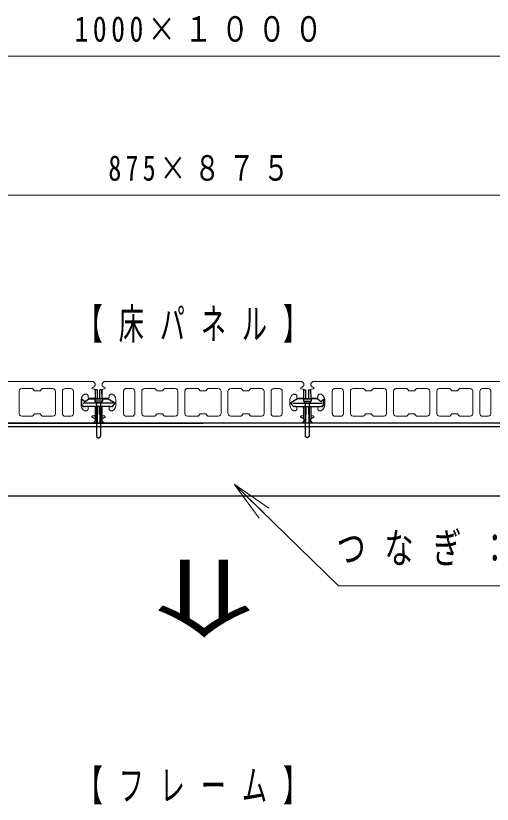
# Model space of a CAD drawing. Units: millimetres on the paper. Extents: x -385 to 15, y -594 to 267.
# Drawn here: x -111.6 to -77.4, y 146.8 to 203.5 of the extents above; entities that cross this region are included whole.
import ezdxf
from ezdxf.enums import TextEntityAlignment as Align

# ---------------------------------------------------------------- set-up
doc = ezdxf.new("R2010")
doc.units = ezdxf.units.MM
doc.linetypes.add('USER1', pattern=[4.5, 2.5, -2])
doc.layers.add('1_10', color=7, linetype='Continuous', lineweight=25)
doc.styles.add('ＭＳ ゴシック', font='')
doc.styles.get('ＭＳ ゴシック').set_extended_font_data('MS Gothic')

msp = doc.modelspace()

# ---------------------------------------------------------------- linework, layer by layer
at = {"layer": '1_10', "lineweight": 13}
for p, q in [((-148.196, 200.586), (-48.196, 200.586)), ((-141.946, 190.586), (-54.446, 190.586)), ((-105.946, 174.514), (-105.88, 174.237)), ((-105.799, 174.214), (-105.851, 174.214)), ((-105.592, 174.214), (-105.541, 174.214)), ((-105.446, 174.514), (-105.512, 174.237)), ((-90.946, 174.514), (-90.88, 174.237)), ((-90.799, 174.214), (-90.851, 174.214)), ((-90.592, 174.214), (-90.541, 174.214)), ((-90.446, 174.514), (-90.512, 174.237)), ((-95.95, 169.794), (-93.806, 167.696)), ((-95.95, 169.794), (-93.456, 168.054)), ((-94.155, 167.339), (-95.95, 169.794))]:
    msp.add_line(p, q, dxfattribs=at)
at = {"layer": '1_10', "color": 14}
for p, q in [((-105.935, 176.535), (-105.945, 175.962)), ((-105.796, 176.564), (-105.905, 176.564)), ((-105.796, 176.564), (-105.796, 175.962)), ((-105.487, 176.564), (-105.596, 176.564)), ((-105.596, 175.962), (-105.596, 176.564)), ((-105.447, 175.962), (-105.457, 176.535)), ((-90.945, 175.962), (-90.935, 176.535)), ((-90.905, 176.564), (-90.796, 176.564)), ((-90.796, 175.962), (-90.796, 176.564)), ((-90.596, 176.564), (-90.487, 176.564)), ((-90.596, 176.564), (-90.596, 175.962)), ((-90.457, 176.535), (-90.447, 175.962)), ((-106.896, 175.464), (-106.896, 175.914)), ((-106.896, 175.914), (-106.801, 175.819)), ((-106.696, 175.714), (-106.396, 175.914)), ((-106.209, 175.935), (-106.396, 175.914)), ((-106.396, 175.914), (-104.996, 175.914)), ((-106.209, 175.935), (-105.945, 175.964)), ((-105.945, 175.962), (-105.946, 175.914)), ((-105.796, 175.914), (-105.796, 175.962)), ((-105.596, 175.962), (-105.596, 175.914)), ((-105.183, 175.935), (-105.447, 175.964)), ((-105.446, 175.914), (-105.447, 175.962)), ((-104.996, 175.914), (-105.183, 175.935)), ((-104.996, 175.914), (-104.642, 175.702)), ((-91.396, 175.914), (-91.75, 175.702)), ((-91.396, 175.914), (-91.209, 175.935)), ((-89.996, 175.914), (-91.396, 175.914)), ((-91.209, 175.935), (-90.945, 175.964)), ((-90.946, 175.914), (-90.945, 175.962)), ((-90.796, 175.962), (-90.796, 175.914)), ((-90.596, 175.914), (-90.596, 175.962)), ((-90.183, 175.935), (-90.447, 175.964)), ((-90.447, 175.962), (-90.446, 175.914)), ((-90.183, 175.935), (-89.996, 175.914)), ((-89.696, 175.714), (-89.996, 175.914)), ((-89.496, 175.914), (-89.591, 175.819)), ((-89.496, 175.464), (-89.496, 175.914)), ((-106.796, 175.364), (-106.896, 175.464)), ((-106.896, 175.464), (-106.801, 175.464)), ((-106.751, 175.769), (-106.801, 175.819)), ((-106.796, 175.364), (-106.641, 175.364)), ((-106.729, 175.364), (-106.79, 175.364)), ((-106.751, 175.769), (-106.696, 175.714)), ((-104.649, 175.614), (-106.749, 175.614)), ((-104.846, 175.364), (-106.641, 175.364)), ((-105.946, 175.364), (-105.946, 175.317)), ((-105.946, 175.317), (-105.946, 174.514)), ((-105.78, 175.316), (-105.799, 174.214)), ((-105.78, 175.316), (-105.779, 175.364)), ((-105.613, 175.364), (-105.612, 175.316)), ((-105.592, 174.214), (-105.612, 175.316)), ((-105.446, 175.317), (-105.446, 175.364)), ((-105.446, 174.514), (-105.446, 175.317)), ((-104.846, 175.364), (-104.696, 175.364)), ((-104.702, 175.364), (-104.763, 175.364)), ((-104.696, 175.364), (-104.496, 175.614)), ((-104.592, 175.672), (-104.642, 175.702)), ((-104.593, 175.614), (-104.496, 175.614)), ((-104.592, 175.672), (-104.496, 175.614)), ((-91.8, 175.672), (-91.896, 175.614)), ((-91.696, 175.364), (-91.896, 175.614)), ((-91.799, 175.614), (-91.896, 175.614)), ((-91.8, 175.672), (-91.75, 175.702)), ((-91.743, 175.614), (-89.643, 175.614)), ((-91.546, 175.364), (-91.696, 175.364)), ((-91.69, 175.364), (-91.629, 175.364)), ((-91.546, 175.364), (-89.751, 175.364)), ((-90.946, 175.317), (-90.946, 175.364)), ((-90.946, 174.514), (-90.946, 175.317)), ((-90.799, 174.214), (-90.78, 175.316)), ((-90.779, 175.364), (-90.78, 175.316)), ((-90.612, 175.316), (-90.613, 175.364)), ((-90.612, 175.316), (-90.592, 174.214)), ((-90.446, 175.364), (-90.446, 175.317)), ((-90.446, 175.317), (-90.446, 174.514)), ((-89.596, 175.364), (-89.751, 175.364)), ((-89.641, 175.769), (-89.696, 175.714)), ((-89.663, 175.364), (-89.602, 175.364)), ((-89.641, 175.769), (-89.591, 175.819)), ((-89.596, 175.364), (-89.496, 175.464)), ((-89.496, 175.464), (-89.591, 175.464))]:
    msp.add_line(p, q, dxfattribs=at)
at = {"layer": '1_10', "color": 4}
for p, q in [((-105.971, 175.914), (-105.971, 175.764)), ((-105.421, 175.914), (-105.971, 175.914)), ((-105.421, 175.914), (-105.421, 175.764)), ((-90.971, 175.914), (-90.971, 175.764)), ((-90.971, 175.914), (-90.421, 175.914)), ((-90.421, 175.914), (-90.421, 175.764)), ((-105.971, 175.764), (-105.896, 175.689)), ((-105.421, 175.764), (-105.971, 175.764)), ((-105.555, 175.63), (-105.837, 175.63)), ((-105.837, 175.547), (-105.837, 173.204)), ((-105.555, 175.547), (-105.555, 173.204)), ((-105.421, 175.764), (-105.496, 175.689)), ((-90.971, 175.764), (-90.896, 175.689)), ((-90.971, 175.764), (-90.421, 175.764)), ((-90.837, 175.63), (-90.555, 175.63)), ((-90.837, 175.547), (-90.837, 173.204)), ((-90.555, 175.547), (-90.555, 173.204)), ((-90.421, 175.764), (-90.496, 175.689)), ((-105.837, 173.204), (-105.714, 173.118)), ((-105.714, 173.118), (-105.696, 173.114)), ((-105.696, 173.114), (-105.678, 173.118)), ((-105.678, 173.118), (-105.555, 173.204)), ((-90.714, 173.118), (-90.837, 173.204)), ((-90.696, 173.114), (-90.714, 173.118)), ((-90.678, 173.118), (-90.696, 173.114)), ((-90.555, 173.204), (-90.678, 173.118))]:
    msp.add_line(p, q, dxfattribs=at)
at = {"layer": '1_10', "color": 190}
for p, q in [((-49.446, 174.164), (-146.946, 174.164)), ((-146.946, 173.934), (-49.446, 173.934)), ((-134.746, 168.934), (-61.646, 168.934))]:
    msp.add_line(p, q, dxfattribs=at)
at = {"layer": '1_10'}
for p in [(-141.346, 174.164), (-55.046, 174.164)]:
    msp.add_line(p, (-98.196, 174.164), dxfattribs=at)
at = {"layer": '1_10', "color": 190, "linetype": 'USER1', "lineweight": 13}
msp.add_line((-49.446, 173.934), (-146.946, 173.934), dxfattribs=at)
at = {"layer": '1_10', "color": 40, "lineweight": 13}
for points in [[(-120.296, 174.164), (-106.096, 174.164), (-105.946, 174.314), (-105.946, 174.44), (-105.951, 174.462), (-105.965, 174.479), (-106.063, 174.558), (-106.071, 174.563), (-106.08, 174.567), (-106.135, 174.583), (-106.161, 174.601), (-106.171, 174.632), (-106.171, 174.648), (-106.158, 174.682), (-106.125, 174.698), (-105.992, 174.71), (-105.959, 174.726), (-105.946, 174.76), (-105.946, 175.339), (-105.971, 175.364), (-106.421, 175.364), (-106.446, 175.339), (-106.446, 175.164), (-106.546, 175.064), (-106.696, 175.064), (-106.825, 175.165), (-106.912, 175.304), (-106.946, 175.464), (-106.946, 175.864), (-106.912, 176.024), (-106.825, 176.163), (-106.696, 176.264), (-106.546, 176.264), (-106.446, 176.164), (-106.446, 175.989), (-106.421, 175.964), (-105.971, 175.964), (-105.946, 175.989), (-105.946, 176.568), (-105.959, 176.602), (-105.992, 176.618), (-106.125, 176.63), (-106.158, 176.646), (-106.171, 176.68), (-106.171, 176.696), (-106.161, 176.727), (-106.135, 176.745), (-106.08, 176.761), (-106.071, 176.765), (-106.063, 176.77), (-105.965, 176.849), (-105.951, 176.866), (-105.946, 176.888), (-105.946, 177.014), (-106.096, 177.164), (-120.296, 177.164)], [(-76.096, 177.164), (-90.296, 177.164), (-90.446, 177.014), (-90.446, 176.888), (-90.441, 176.866), (-90.427, 176.849), (-90.329, 176.77), (-90.321, 176.765), (-90.312, 176.761), (-90.257, 176.745), (-90.231, 176.727), (-90.221, 176.696), (-90.221, 176.68), (-90.234, 176.646), (-90.267, 176.63), (-90.4, 176.618), (-90.433, 176.602), (-90.446, 176.568), (-90.446, 175.989), (-90.421, 175.964), (-89.971, 175.964), (-89.946, 175.989), (-89.946, 176.164), (-89.846, 176.264), (-89.696, 176.264), (-89.567, 176.163), (-89.48, 176.024), (-89.446, 175.864), (-89.446, 175.464), (-89.48, 175.304), (-89.567, 175.165), (-89.696, 175.064), (-89.846, 175.064), (-89.946, 175.164), (-89.946, 175.339), (-89.971, 175.364), (-90.421, 175.364), (-90.446, 175.339), (-90.446, 174.76), (-90.433, 174.726), (-90.4, 174.71), (-90.267, 174.698), (-90.234, 174.682), (-90.221, 174.648), (-90.221, 174.632), (-90.231, 174.601), (-90.257, 174.583), (-90.312, 174.567), (-90.321, 174.563), (-90.329, 174.558), (-90.427, 174.479), (-90.441, 174.462), (-90.446, 174.44), (-90.446, 174.314), (-90.296, 174.164), (-76.096, 174.164)]]:
    msp.add_lwpolyline(points, dxfattribs=at)
for points in [[(-105.267, 174.698), (-105.234, 174.682), (-105.221, 174.648), (-105.221, 174.632), (-105.231, 174.601), (-105.257, 174.583), (-105.312, 174.567), (-105.321, 174.563), (-105.329, 174.558), (-105.427, 174.479), (-105.441, 174.462), (-105.446, 174.44), (-105.446, 174.314), (-105.296, 174.164), (-91.096, 174.164), (-90.946, 174.314), (-90.946, 174.44), (-90.951, 174.462), (-90.965, 174.479), (-91.063, 174.558), (-91.071, 174.563), (-91.08, 174.567), (-91.135, 174.583), (-91.161, 174.601), (-91.171, 174.632), (-91.171, 174.648), (-91.158, 174.682), (-91.125, 174.698), (-90.992, 174.71), (-90.959, 174.726), (-90.946, 174.76), (-90.946, 175.339), (-90.971, 175.364), (-91.421, 175.364), (-91.446, 175.339), (-91.446, 175.164), (-91.546, 175.064), (-91.696, 175.064), (-91.825, 175.165), (-91.912, 175.304), (-91.946, 175.464), (-91.946, 175.864), (-91.912, 176.024), (-91.825, 176.163), (-91.696, 176.264), (-91.546, 176.264), (-91.446, 176.164), (-91.446, 175.989), (-91.421, 175.964), (-90.971, 175.964), (-90.946, 175.989), (-90.946, 176.568), (-90.959, 176.602), (-90.992, 176.618), (-91.125, 176.63), (-91.158, 176.646), (-91.171, 176.68), (-91.171, 176.696), (-91.161, 176.727), (-91.135, 176.745), (-91.08, 176.761), (-91.071, 176.765), (-91.063, 176.77), (-90.965, 176.849), (-90.951, 176.866), (-90.946, 176.888), (-90.946, 177.014), (-91.096, 177.164), (-105.296, 177.164), (-105.446, 177.014), (-105.446, 176.888), (-105.441, 176.866), (-105.427, 176.849), (-105.329, 176.77), (-105.321, 176.765), (-105.312, 176.761), (-105.257, 176.745), (-105.231, 176.727), (-105.221, 176.696), (-105.221, 176.68), (-105.234, 176.646), (-105.267, 176.63), (-105.4, 176.618), (-105.433, 176.602), (-105.446, 176.568), (-105.446, 175.989), (-105.421, 175.964), (-104.971, 175.964), (-104.946, 175.989), (-104.946, 176.164), (-104.846, 176.264), (-104.696, 176.264), (-104.567, 176.163), (-104.48, 176.024), (-104.446, 175.864), (-104.446, 175.464), (-104.48, 175.304), (-104.567, 175.165), (-104.696, 175.064), (-104.846, 175.064), (-104.946, 175.164), (-104.946, 175.339), (-104.971, 175.364), (-105.421, 175.364), (-105.446, 175.339), (-105.446, 174.76), (-105.433, 174.726), (-105.4, 174.71)], [(-108.796, 174.864), (-108.823, 174.764), (-108.896, 174.691), (-108.996, 174.664), (-109.746, 174.664), (-109.846, 174.764), (-109.846, 174.789), (-109.896, 174.839), (-110.296, 174.839), (-110.346, 174.789), (-110.346, 174.764), (-110.446, 174.664), (-111.196, 174.664), (-111.296, 174.691), (-111.369, 174.764), (-111.396, 174.864), (-111.396, 176.464), (-111.369, 176.564), (-111.296, 176.637), (-111.196, 176.664), (-110.446, 176.664), (-110.346, 176.564), (-110.346, 176.539), (-110.296, 176.489), (-109.896, 176.489), (-109.846, 176.539), (-109.846, 176.564), (-109.746, 176.664), (-108.996, 176.664), (-108.919, 176.649), (-108.855, 176.605), (-108.811, 176.541), (-108.796, 176.464)], [(-108.096, 176.664), (-107.696, 176.664), (-107.619, 176.649), (-107.555, 176.605), (-107.511, 176.541), (-107.496, 176.464), (-107.496, 174.864), (-107.523, 174.764), (-107.596, 174.691), (-107.696, 174.664), (-108.096, 174.664), (-108.173, 174.679), (-108.237, 174.723), (-108.281, 174.787), (-108.296, 174.864), (-108.296, 176.464), (-108.281, 176.541), (-108.237, 176.605), (-108.173, 176.649)], [(-103.823, 174.709), (-103.851, 174.737), (-103.862, 174.753), (-103.872, 174.77), (-103.881, 174.787), (-103.887, 174.806), (-103.892, 174.825), (-103.895, 174.844), (-103.896, 174.864), (-103.896, 176.464), (-103.895, 176.484), (-103.892, 176.503), (-103.887, 176.522), (-103.881, 176.541), (-103.872, 176.558), (-103.862, 176.575), (-103.851, 176.591), (-103.823, 176.619), (-103.807, 176.63), (-103.79, 176.64), (-103.773, 176.649), (-103.754, 176.655), (-103.735, 176.66), (-103.716, 176.663), (-103.696, 176.664), (-103.296, 176.664), (-103.257, 176.66), (-103.219, 176.649), (-103.185, 176.63), (-103.155, 176.605), (-103.13, 176.575), (-103.111, 176.541), (-103.1, 176.503), (-103.096, 176.464), (-103.096, 174.864), (-103.1, 174.825), (-103.111, 174.787), (-103.13, 174.753), (-103.155, 174.723), (-103.185, 174.698), (-103.219, 174.679), (-103.257, 174.668), (-103.296, 174.664), (-103.696, 174.664), (-103.716, 174.665), (-103.735, 174.668), (-103.754, 174.673), (-103.773, 174.679), (-103.79, 174.688), (-103.807, 174.698)], [(-101.096, 176.489), (-101.046, 176.539), (-101.046, 176.564), (-100.946, 176.664), (-100.196, 176.664), (-100.096, 176.637), (-100.023, 176.564), (-99.996, 176.464), (-99.996, 174.864), (-100.023, 174.764), (-100.096, 174.691), (-100.196, 174.664), (-100.946, 174.664), (-101.046, 174.764), (-101.046, 174.789), (-101.096, 174.839), (-101.496, 174.839), (-101.546, 174.789), (-101.546, 174.764), (-101.646, 174.664), (-102.396, 174.664), (-102.496, 174.691), (-102.569, 174.764), (-102.596, 174.864), (-102.596, 176.464), (-102.581, 176.541), (-102.537, 176.605), (-102.473, 176.649), (-102.396, 176.664), (-101.646, 176.664), (-101.546, 176.564), (-101.546, 176.539), (-101.496, 176.489)], [(-97.096, 176.664), (-96.996, 176.637), (-96.923, 176.564), (-96.896, 176.464), (-96.896, 174.864), (-96.923, 174.764), (-96.996, 174.691), (-97.096, 174.664), (-97.846, 174.664), (-97.946, 174.764), (-97.946, 174.789), (-97.996, 174.839), (-98.396, 174.839), (-98.446, 174.789), (-98.446, 174.764), (-98.546, 174.664), (-99.296, 174.664), (-99.396, 174.691), (-99.469, 174.764), (-99.496, 174.864), (-99.496, 176.464), (-99.493, 176.499), (-99.484, 176.532), (-99.469, 176.564), (-99.449, 176.593), (-99.425, 176.617), (-99.396, 176.637), (-99.364, 176.652), (-99.331, 176.661), (-99.296, 176.664), (-98.546, 176.664), (-98.446, 176.564), (-98.446, 176.539), (-98.396, 176.489), (-97.996, 176.489), (-97.946, 176.539), (-97.946, 176.564), (-97.846, 176.664)], [(-93.796, 174.864), (-93.823, 174.764), (-93.896, 174.691), (-93.996, 174.664), (-94.746, 174.664), (-94.846, 174.764), (-94.846, 174.789), (-94.896, 174.839), (-95.296, 174.839), (-95.346, 174.789), (-95.346, 174.764), (-95.446, 174.664), (-96.196, 174.664), (-96.296, 174.691), (-96.369, 174.764), (-96.396, 174.864), (-96.396, 176.464), (-96.369, 176.564), (-96.296, 176.637), (-96.196, 176.664), (-95.446, 176.664), (-95.346, 176.564), (-95.346, 176.539), (-95.296, 176.489), (-94.896, 176.489), (-94.846, 176.539), (-94.846, 176.564), (-94.746, 176.664), (-93.996, 176.664), (-93.919, 176.649), (-93.855, 176.605), (-93.811, 176.541), (-93.796, 176.464)], [(-93.096, 176.664), (-92.696, 176.664), (-92.619, 176.649), (-92.555, 176.605), (-92.511, 176.541), (-92.496, 176.464), (-92.496, 174.864), (-92.523, 174.764), (-92.596, 174.691), (-92.696, 174.664), (-93.096, 174.664), (-93.173, 174.679), (-93.237, 174.723), (-93.281, 174.787), (-93.296, 174.864), (-93.296, 176.464), (-93.281, 176.541), (-93.237, 176.605), (-93.173, 176.649)], [(-88.823, 174.709), (-88.851, 174.737), (-88.862, 174.753), (-88.872, 174.77), (-88.881, 174.787), (-88.887, 174.806), (-88.892, 174.825), (-88.895, 174.844), (-88.896, 174.864), (-88.896, 176.464), (-88.895, 176.484), (-88.892, 176.503), (-88.887, 176.522), (-88.881, 176.541), (-88.872, 176.558), (-88.862, 176.575), (-88.851, 176.591), (-88.823, 176.619), (-88.807, 176.63), (-88.79, 176.64), (-88.773, 176.649), (-88.754, 176.655), (-88.735, 176.66), (-88.716, 176.663), (-88.696, 176.664), (-88.296, 176.664), (-88.257, 176.66), (-88.219, 176.649), (-88.185, 176.63), (-88.155, 176.605), (-88.13, 176.575), (-88.111, 176.541), (-88.1, 176.503), (-88.096, 176.464), (-88.096, 174.864), (-88.1, 174.825), (-88.111, 174.787), (-88.13, 174.753), (-88.155, 174.723), (-88.185, 174.698), (-88.219, 174.679), (-88.257, 174.668), (-88.296, 174.664), (-88.696, 174.664), (-88.716, 174.665), (-88.735, 174.668), (-88.754, 174.673), (-88.773, 174.679), (-88.79, 174.688), (-88.807, 174.698)], [(-86.096, 176.489), (-86.046, 176.539), (-86.046, 176.564), (-85.946, 176.664), (-85.196, 176.664), (-85.096, 176.637), (-85.023, 176.564), (-84.996, 176.464), (-84.996, 174.864), (-85.023, 174.764), (-85.096, 174.691), (-85.196, 174.664), (-85.946, 174.664), (-86.046, 174.764), (-86.046, 174.789), (-86.096, 174.839), (-86.496, 174.839), (-86.546, 174.789), (-86.546, 174.764), (-86.646, 174.664), (-87.396, 174.664), (-87.496, 174.691), (-87.569, 174.764), (-87.596, 174.864), (-87.596, 176.464), (-87.581, 176.541), (-87.537, 176.605), (-87.473, 176.649), (-87.396, 176.664), (-86.646, 176.664), (-86.546, 176.564), (-86.546, 176.539), (-86.496, 176.489)], [(-82.096, 176.664), (-81.996, 176.637), (-81.923, 176.564), (-81.896, 176.464), (-81.896, 174.864), (-81.923, 174.764), (-81.996, 174.691), (-82.096, 174.664), (-82.846, 174.664), (-82.946, 174.764), (-82.946, 174.789), (-82.996, 174.839), (-83.396, 174.839), (-83.446, 174.789), (-83.446, 174.764), (-83.546, 174.664), (-84.296, 174.664), (-84.396, 174.691), (-84.469, 174.764), (-84.496, 174.864), (-84.496, 176.464), (-84.493, 176.499), (-84.484, 176.532), (-84.469, 176.564), (-84.449, 176.593), (-84.425, 176.617), (-84.396, 176.637), (-84.364, 176.652), (-84.331, 176.661), (-84.296, 176.664), (-83.546, 176.664), (-83.446, 176.564), (-83.446, 176.539), (-83.396, 176.489), (-82.996, 176.489), (-82.946, 176.539), (-82.946, 176.564), (-82.846, 176.664)], [(-78.796, 174.864), (-78.823, 174.764), (-78.896, 174.691), (-78.996, 174.664), (-79.746, 174.664), (-79.846, 174.764), (-79.846, 174.789), (-79.896, 174.839), (-80.296, 174.839), (-80.346, 174.789), (-80.346, 174.764), (-80.446, 174.664), (-81.196, 174.664), (-81.296, 174.691), (-81.369, 174.764), (-81.396, 174.864), (-81.396, 176.464), (-81.369, 176.564), (-81.296, 176.637), (-81.196, 176.664), (-80.446, 176.664), (-80.346, 176.564), (-80.346, 176.539), (-80.296, 176.489), (-79.896, 176.489), (-79.846, 176.539), (-79.846, 176.564), (-79.746, 176.664), (-78.996, 176.664), (-78.919, 176.649), (-78.855, 176.605), (-78.811, 176.541), (-78.796, 176.464)], [(-78.096, 176.664), (-77.696, 176.664), (-77.619, 176.649), (-77.555, 176.605), (-77.511, 176.541), (-77.496, 176.464), (-77.496, 174.864), (-77.523, 174.764), (-77.596, 174.691), (-77.696, 174.664), (-78.096, 174.664), (-78.173, 174.679), (-78.237, 174.723), (-78.281, 174.787), (-78.296, 174.864), (-78.296, 176.464), (-78.281, 176.541), (-78.237, 176.605), (-78.173, 176.649)]]:
    msp.add_lwpolyline(points, close=True, dxfattribs=at)
at = {"layer": '1_10', "lineweight": 13}
msp.add_lwpolyline([(-95.95, 169.794), (-88.458, 162.466), (-58.106, 162.466)], dxfattribs=at)
at = {"layer": '1_10', "color": 14}
for centre, start, end in [((-105.905, 176.534), 90, 179), ((-105.487, 176.534), 1, 90), ((-90.905, 176.534), 90, 179), ((-90.487, 176.534), 1, 90)]:
    msp.add_arc(centre, 0.03, start, end, dxfattribs=at)
at = {"layer": '1_10', "color": 4}
for centre, start, end in [((-106.037, 175.547), 0, 45), ((-105.355, 175.547), 135, 180), ((-91.037, 175.547), 0, 45), ((-90.355, 175.547), 135, 180)]:
    msp.add_arc(centre, 0.2, start, end, dxfattribs=at)
at = {"layer": '1_10', "lineweight": 13}
for centre, start, end in [((-105.851, 174.244), 193.407, 270), ((-105.541, 174.244), 270, 346.593), ((-90.851, 174.244), 193.407, 270), ((-90.541, 174.244), 270, 346.593)]:
    msp.add_arc(centre, 0.03, start, end, dxfattribs=at)
at = {"layer": '1_10', "color": 14}
for points in [[(-106.799, 175.615), (-106.798, 175.615), (-106.797, 175.615), (-106.796, 175.615), (-106.795, 175.615), (-106.794, 175.614), (-106.793, 175.614), (-106.792, 175.614), (-106.791, 175.614), (-106.79, 175.614), (-106.789, 175.614), (-106.788, 175.614), (-106.787, 175.614), (-106.786, 175.614), (-106.784, 175.614), (-106.783, 175.614), (-106.782, 175.614), (-106.781, 175.614), (-106.78, 175.614), (-106.779, 175.614), (-106.778, 175.614), (-106.777, 175.614), (-106.776, 175.614), (-106.775, 175.614), (-106.774, 175.614), (-106.773, 175.614), (-106.772, 175.614), (-106.771, 175.614), (-106.77, 175.614), (-106.769, 175.614), (-106.768, 175.614), (-106.767, 175.614), (-106.766, 175.614), (-106.765, 175.614), (-106.764, 175.614), (-106.763, 175.614), (-106.762, 175.614), (-106.761, 175.614), (-106.76, 175.614), (-106.759, 175.614), (-106.758, 175.614), (-106.757, 175.614), (-106.756, 175.614), (-106.755, 175.614), (-106.754, 175.614), (-106.753, 175.614), (-106.752, 175.614), (-106.751, 175.614), (-106.75, 175.614)], [(-89.593, 175.615), (-89.594, 175.615), (-89.595, 175.615), (-89.596, 175.615), (-89.597, 175.615), (-89.598, 175.614), (-89.599, 175.614), (-89.6, 175.614), (-89.601, 175.614), (-89.602, 175.614), (-89.603, 175.614), (-89.604, 175.614), (-89.605, 175.614), (-89.606, 175.614), (-89.607, 175.614), (-89.608, 175.614), (-89.609, 175.614), (-89.611, 175.614), (-89.612, 175.614), (-89.613, 175.614), (-89.614, 175.614), (-89.615, 175.614), (-89.616, 175.614), (-89.617, 175.614), (-89.618, 175.614), (-89.619, 175.614), (-89.62, 175.614), (-89.621, 175.614), (-89.622, 175.614), (-89.623, 175.614), (-89.624, 175.614), (-89.625, 175.614), (-89.626, 175.614), (-89.627, 175.614), (-89.628, 175.614), (-89.629, 175.614), (-89.63, 175.614), (-89.631, 175.614), (-89.632, 175.614), (-89.633, 175.614), (-89.634, 175.614), (-89.635, 175.614), (-89.636, 175.614), (-89.637, 175.614), (-89.638, 175.614), (-89.639, 175.614), (-89.64, 175.614), (-89.641, 175.614), (-89.642, 175.614)]]:
    msp.add_open_spline(points, degree=3, knots=[0, 0, 0, 0, 1, 1, 1, 2, 2, 2, 3, 3, 3, 4, 4, 4, 5, 5, 5, 6, 6, 6, 7, 7, 7, 8, 8, 8, 9, 9, 9, 10, 10, 10, 11, 11, 11, 12, 12, 12, 13, 13, 13, 14, 14, 14, 15, 15, 15, 16, 16, 16, 16], dxfattribs=at)

# ---------------------------------------------------------------- texts
at = {"layer": '1_10', "style": 'ＭＳ ゴシック', "width": 0.6}
msp.add_text('⇒', height=7.331, rotation=270, dxfattribs=at).set_placement((-98.196, 164.584), align=Align.MIDDLE_LEFT)
at = {"layer": '1_10', "style": 'ＭＳ ゴシック'}
for s, insert, char_height, attachment_point in [('\\T1.32;\\W0.8;1000×１０００', (-98.196, 201.586), 1.833, 8), ('\\T1.32;\\W0.75;875×８７５', (-98.196, 191.586), 1.833, 8), ('\\T1.64;\\W0.6;【床パネル】', (-107.196, 181.184), 2.199, 4), ('\\T1.64;\\W0.7;つなぎ：ＰＬ－２．３', (-88.599, 165.116), 2.199, 4), ('\\T1.64;\\W0.6;【フレーム】', (-107.196, 147.984), 2.199, 4)]:
    msp.add_mtext(s, dxfattribs=dict(at, insert=insert, char_height=char_height, attachment_point=attachment_point))

doc.saveas('drawing.dxf')
